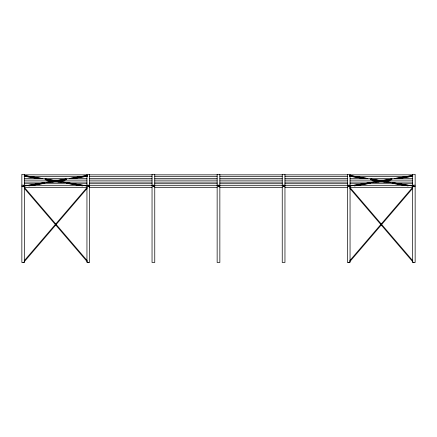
<?xml version="1.0" encoding="UTF-8"?>
<svg xmlns="http://www.w3.org/2000/svg" width="437" height="437" viewBox="0 0 437 437"><rect width="100%" height="100%" fill="white"/><g stroke="black" fill="none" stroke-linecap="round" stroke-linejoin="round"><path stroke-width="0.66" d="M414.058 186.845L414.085 186.195L413.528 186.195M24.286 260.703L87.171 187.342M87.225 188.281L23.456 262.681L22.959 262.255M349.775 260.703L412.659 187.342M412.714 188.281L348.945 262.681L348.447 262.255M22.959 186.73L23.456 186.309M88.553 262.255L88.055 262.681L24.286 188.281M414.041 262.255L413.544 262.681L349.775 188.281M24.253 185.971L44.388 182.617M45.732 182.393L65.861 179.039M69.221 178.476L87.34 175.456M24.811 185.971L44.945 182.617M46.289 182.393L66.424 179.039M69.778 178.476L87.225 175.57M30.994 185.501L43.744 183.376M52.473 181.923L56.499 181.251M57.837 181.027L65.894 179.683M75.962 178.006L87.367 176.106M28.869 185.949L44.973 183.267M49.671 182.48L56.384 181.366M57.728 181.142L66.451 179.683M73.159 178.569L87.258 176.22M349.742 185.971L369.877 182.617M371.221 182.393L391.355 179.039M394.709 178.476L412.828 175.456M350.305 185.971L370.434 182.617M371.778 182.393L391.913 179.039M395.267 178.476L412.714 175.57M356.483 185.501L369.238 183.376M377.961 181.923L381.987 181.251M383.331 181.027L391.383 179.683M401.45 178.006L412.856 176.106M354.358 185.949L370.467 183.267M375.164 182.48L381.872 181.366M383.216 181.142L391.94 179.683M398.653 178.569L412.747 176.22M24.565 174.844L86.947 174.844M89.661 174.844L152.043 174.844M154.758 174.844L217.145 174.844M219.855 174.844L282.242 174.844M284.957 174.844L347.339 174.844M350.053 174.844L412.435 174.844M24.565 176.493L27.952 176.493M29.312 176.493L82.2 176.493M83.56 176.493L86.947 176.493M89.661 176.493L152.043 176.493M154.758 176.493L217.145 176.493M219.855 176.493L282.242 176.493M284.957 176.493L347.339 176.493M350.053 176.493L353.44 176.493M354.8 176.493L407.688 176.493M409.048 176.493L412.435 176.493M24.565 178.46L86.947 178.46M89.661 178.46L152.043 178.46M154.758 178.46L217.145 178.46M219.855 178.46L282.242 178.46M284.957 178.46L347.339 178.46M350.053 178.46L412.435 178.46M24.565 180.11L48.977 180.11M50.331 180.11L61.18 180.11M62.535 180.11L86.947 180.11M89.661 180.11L152.043 180.11M154.758 180.11L217.145 180.11M219.855 180.11L282.242 180.11M284.957 180.11L347.339 180.11M350.053 180.11L374.465 180.11M375.82 180.11L386.669 180.11M388.023 180.11L412.435 180.11M24.565 182.082L86.947 182.082M89.661 182.082L152.043 182.082M154.758 182.082L217.145 182.082M219.855 182.082L282.242 182.082M284.957 182.082L347.339 182.082M350.053 182.082L412.435 182.082M24.565 183.726L40.16 183.726M41.515 183.726L86.947 183.726M89.661 183.726L152.043 183.726M154.758 183.726L217.145 183.726M219.855 183.726L282.242 183.726M284.957 183.726L347.339 183.726M350.053 183.726L365.649 183.726M367.004 183.726L395.485 183.726M396.84 183.726L412.435 183.726M21.85 185.168L24.565 185.168M86.947 185.168L89.661 185.168M152.043 185.168L154.758 185.168M217.145 185.168L219.855 185.168M282.242 185.168L284.957 185.168M347.339 185.168L350.053 185.168M412.435 185.168L415.15 185.168M23.472 186.195L22.915 186.195L22.942 186.845M21.85 186.523L24.565 186.523L24.565 262.468L21.85 262.468L21.85 174.319L24.565 174.319L24.565 185.834M415.15 186.523L412.435 186.523L412.435 262.468L415.15 262.468L415.15 174.319L412.435 174.319L412.435 185.834M24.565 187.342L86.947 187.342M89.661 187.342L152.043 187.342M154.758 187.342L217.145 187.342M219.855 187.342L282.242 187.342M284.957 187.342L347.339 187.342M350.053 187.342L412.435 187.342M349.66 175.456L367.779 178.476M371.139 179.039L391.268 182.393M392.612 182.617L412.747 185.971M349.775 175.57L367.222 178.476M370.576 179.039L390.711 182.393M392.055 182.617L412.189 185.971M349.633 176.106L361.038 178.006M371.106 179.683L379.163 181.027M380.501 181.251L384.527 181.923M393.256 183.376L406.006 185.501M349.742 176.22L363.841 178.569M370.549 179.683L379.272 181.142M380.616 181.366L387.329 182.48M392.027 183.267L408.131 185.949M24.172 175.456L42.291 178.476M45.645 179.039L65.779 182.393M67.123 182.617L87.258 185.971M24.286 175.57L41.734 178.476M45.087 179.039L65.222 182.393M66.566 182.617L86.695 185.971M24.144 176.106L35.55 178.006M45.617 179.683L53.669 181.027M55.013 181.251L59.039 181.923M67.762 183.376L80.517 185.501M24.253 176.22L38.347 178.569M45.06 179.683L53.784 181.142M55.128 181.366L61.836 182.48M66.533 183.267L82.642 185.949M413.544 186.309L414.041 186.73M349.829 187.342L412.714 260.703M24.341 187.342L87.225 260.703M413.795 186.796L413.795 185.698L23.205 185.698L23.205 186.796M350.053 185.834L350.053 174.319L347.339 174.319L347.339 185.834M348.693 185.698L348.693 186.796M284.957 185.834L284.957 174.319L282.242 174.319L282.242 185.834M283.597 185.698L283.597 186.796M219.855 185.834L219.855 174.319L217.145 174.319L217.145 185.834M218.5 185.698L218.5 186.796M154.758 185.834L154.758 174.319L152.043 174.319L152.043 185.834M153.403 185.698L153.403 186.796M89.661 185.834L89.661 174.319L86.947 174.319L86.947 185.834M88.307 185.698L88.307 186.796M89.661 186.523L86.947 186.523L86.947 262.468L89.661 262.468L89.661 186.523M154.758 186.523L152.043 186.523L152.043 262.468L154.758 262.468L154.758 186.523M219.855 186.523L217.145 186.523L217.145 262.468L219.855 262.468L219.855 186.523M284.957 186.523L282.242 186.523L282.242 262.468L284.957 262.468L284.957 186.523M350.053 186.523L347.339 186.523L347.339 262.468L350.053 262.468L350.053 186.523"/></g></svg>
